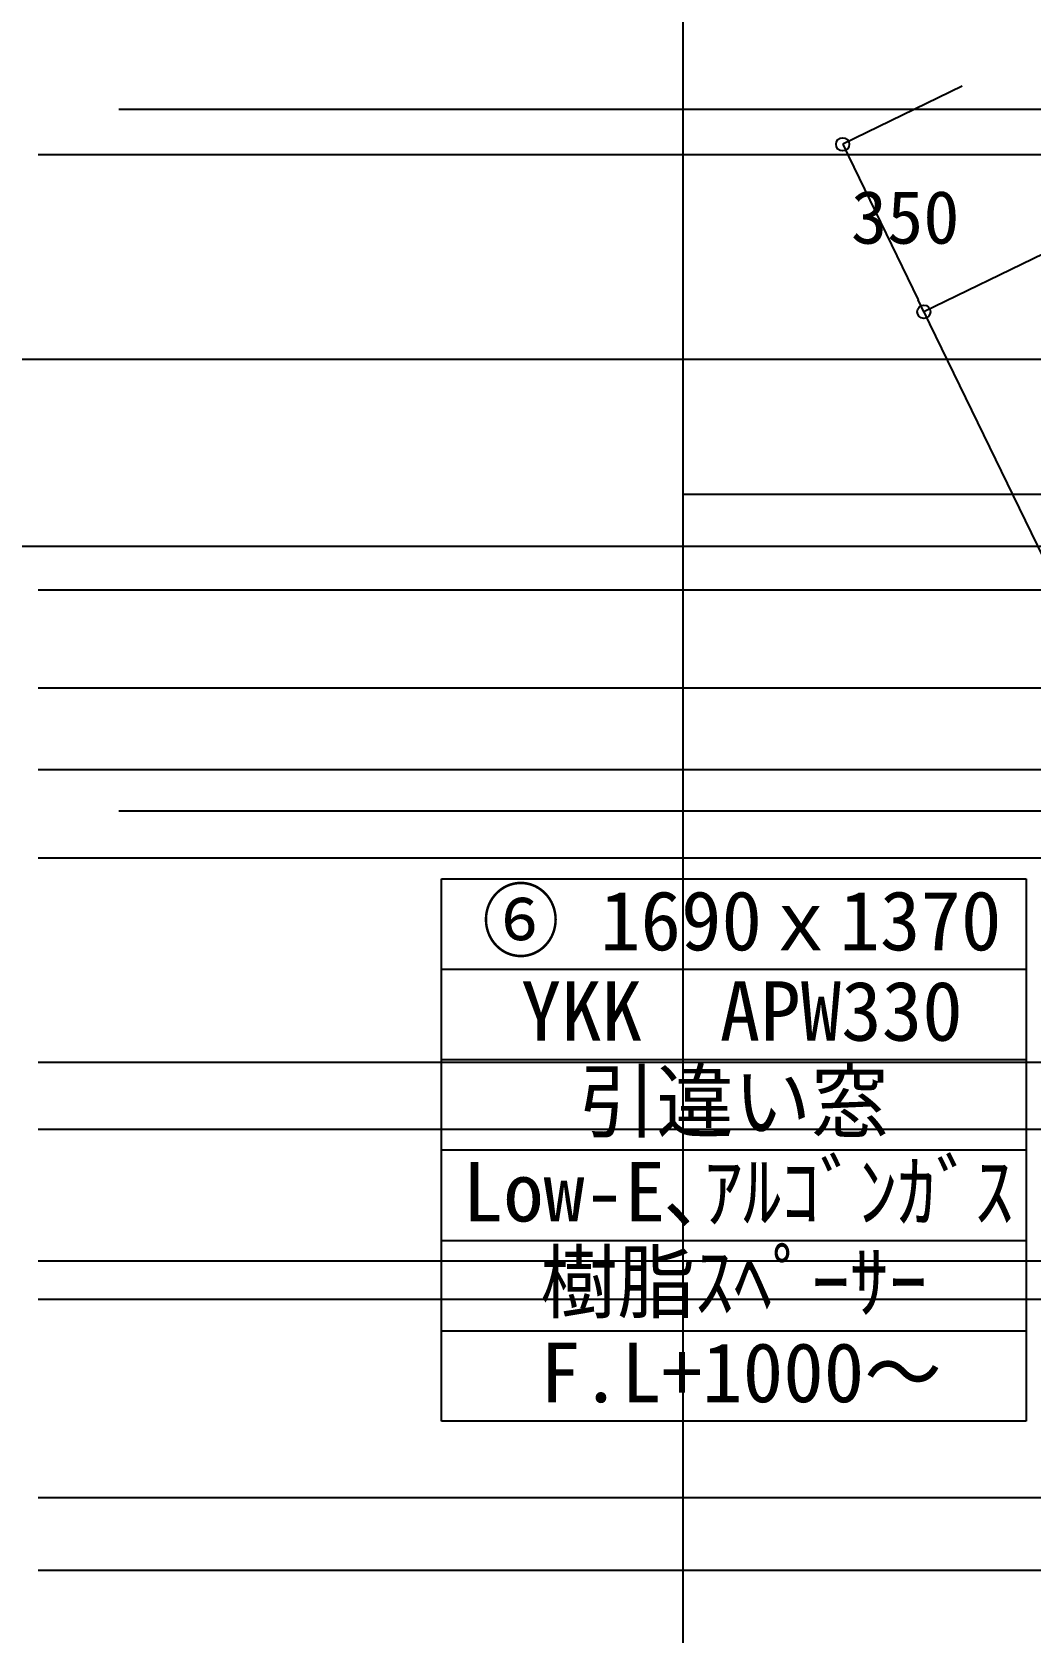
# Model space of a CAD drawing. Header units: metres. Extents: x 10861 to 26950, y 7268 to 22750.
# Drawn here: x 13790 to 15669, y 12459 to 15470 of the extents above; entities that cross this region are included whole.
import ezdxf

# ---------------------------------------------------------------- set-up
doc = ezdxf.new("R2010")
doc.units = ezdxf.units.M

msp = doc.modelspace()

# ---------------------------------------------------------------- linework, layer by layer
at = {"layer": 'GLID'}
for p, q in [((15014.7, 10010), (15014.7, 22205)), ((13953.4, 15325.5), (24358.1, 15325.5)), ((13801.7, 15240.1), (24358.1, 15240.1)), ((13514.7, 14854.8), (24358.1, 14854.8)), ((13514.7, 14503.1), (24358.1, 14503.1)), ((13801.7, 14421.3), (24358.1, 14421.3)), ((13801.7, 14236.5), (24358.1, 14236.5)), ((13801.7, 14083.1), (24358.1, 14083.1)), ((13953.4, 14005.5), (24358.1, 14005.5)), ((13801.7, 13916.9), (24358.1, 13916.9)), ((13801.7, 13532.8), (24358.1, 13532.8)), ((13801.7, 13406.7), (24358.1, 13406.7)), ((13801.7, 13158.8), (24358.1, 13158.8)), ((13801.7, 13087), (24358.1, 13087)), ((13801.7, 12713.6), (24358.1, 12713.6)), ((13801.7, 12576.8), (24358.1, 12576.8))]:
    msp.add_line(p, q, dxfattribs=at)
at = {"layer": 'データ 001_1F'}
for p, q in [((15539.8, 15368.3), (15314.9, 15259.2)), ((15539.8, 15368.3), (15539.8, 15368.3)), ((15314.9, 15259.2), (15325.8, 15236.8)), ((15325.8, 15236.8), (15456.7, 14966.8)), ((15692.6, 15053.4), (15467.6, 14944.3)), ((15467.6, 14944.3), (15456.7, 14966.8)), ((15467.6, 14944.3), (15467.6, 14944.3)), ((15467.6, 14944.3), (15478.5, 14921.8)), ((15478.5, 14921.8), (15853.8, 14148)), ((15014.7, 14601.3), (22924.7, 14601.3)), ((14560, 12857.5), (14560, 13877.5)), ((14560, 13877.5), (15660, 13877.5)), ((15660, 13877.5), (15660, 12857.5)), ((14560, 13707.5), (15660, 13707.5)), ((14560, 13537.5), (15660, 13537.5)), ((14560, 13367.5), (15660, 13367.5)), ((14560, 13197.5), (15660, 13197.5)), ((14560, 13027.5), (15660, 13027.5)), ((15660, 12857.5), (14560, 12857.5))]:
    msp.add_line(p, q, dxfattribs=at)
for centre in [(15314.9, 15259.2), (15467.6, 14944.3), (15467.6, 14944.3)]:
    msp.add_circle(centre, 12.5, dxfattribs=at)

# ---------------------------------------------------------------- texts
for s, height, p in [('350', 100, (15330.5, 15072.3)), ('⑥ 1690ｘ1370', 112, (14636.6, 13743)), ('YKK\u3000APW330', 112, (14709.4, 13573)), ('引違い窓', 112, (14818.7, 13403)), ('Low-E､ｱﾙｺﾞﾝｶﾞｽ', 112, (14600.2, 13233)), ('樹脂ｽﾍﾟｰｻｰ', 112, (14745.9, 13063)), ('F.L+1000～', 112, (14745.9, 12893))]:
    msp.add_text(s, height=height, dxfattribs=at).set_placement(p)

doc.saveas('drawing.dxf')
